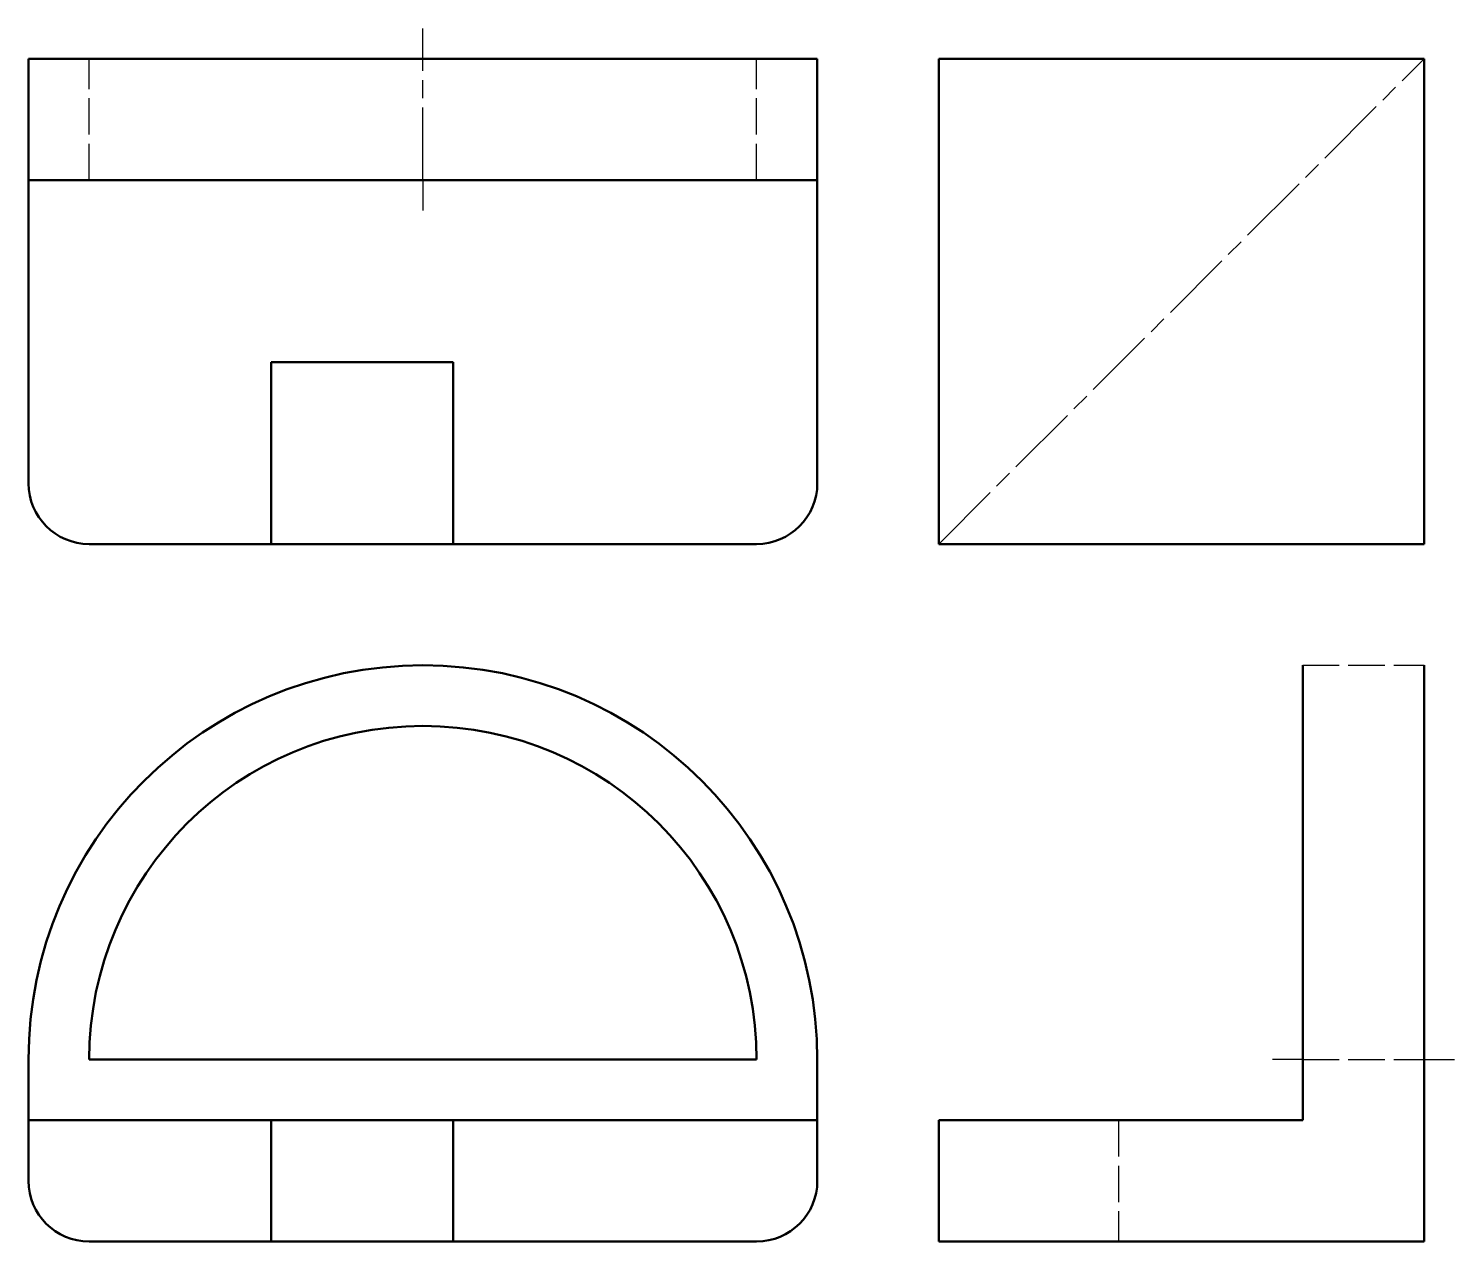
# Model space of a CAD drawing. Header units: millimetres. Extents: x -7 to 228, y 192 to 392.
import ezdxf

# ---------------------------------------------------------------- set-up
doc = ezdxf.new("R2010")
doc.units = ezdxf.units.MM
doc.header["$LTSCALE"] = 0.5
doc.linetypes.add('ACAD_ISO02W100', pattern=[15, 12, -3])
doc.linetypes.add('ACAD_ISO08W100', pattern=[36, 24, -3, 6, -3])
for name, color, linetype, lineweight in [('Center line', 240, 'ACAD_ISO08W100', 25), ('Hidden line', 110, 'ACAD_ISO02W100', 30), ('輪廓線visible line', 7, 'Continuous', 50)]:
    doc.layers.add(name, color=color, linetype=linetype, lineweight=lineweight)

msp = doc.modelspace()

# ---------------------------------------------------------------- linework, layer by layer
at = {"layer": 'Center line'}
for p, q in [((58.12, 387.35), (58.12, 392.35)), ((58.12, 367.35), (58.12, 387.35)), ((143.12, 307.35), (223.12, 387.35)), ((58.12, 367.35), (58.12, 362.35)), ((203.12, 222.35), (198.12, 222.35)), ((223.12, 222.35), (228.12, 222.35))]:
    msp.add_line(p, q, dxfattribs=at)
at = {"layer": 'Hidden line'}
for p, q in [((3.12, 367.35), (3.12, 387.35)), ((113.12, 367.35), (113.12, 387.35)), ((203.12, 287.35), (223.12, 287.35)), ((203.12, 222.35), (223.12, 222.35)), ((172.77, 212.35), (172.77, 192.35))]:
    msp.add_line(p, q, dxfattribs=at)
at = {"layer": '輪廓線visible line'}
for p, q in [((-6.88, 387.35), (123.12, 387.35)), ((-6.88, 317.35), (-6.88, 387.35)), ((123.12, 317.35), (123.12, 387.35)), ((143.12, 387.35), (223.12, 387.35)), ((143.12, 337.35), (143.12, 387.35)), ((223.12, 337.35), (223.12, 387.35)), ((-6.88, 367.35), (123.12, 367.35)), ((33.12, 337.35), (63.12, 337.35)), ((33.12, 307.35), (33.12, 337.35)), ((63.12, 307.35), (63.12, 337.35)), ((143.12, 307.35), (143.12, 337.35)), ((223.12, 307.35), (223.12, 337.35)), ((3.12, 307.35), (113.12, 307.35)), ((143.12, 307.35), (223.12, 307.35)), ((203.12, 212.35), (203.12, 287.35)), ((223.12, 192.35), (223.12, 287.35)), ((-6.88, 212.35), (-6.88, 222.35)), ((3.12, 222.35), (113.12, 222.35)), ((123.12, 212.35), (123.12, 222.35)), ((-6.88, 212.35), (123.12, 212.35)), ((-6.88, 202.35), (-6.88, 212.35)), ((33.12, 192.35), (33.12, 212.35)), ((63.12, 192.35), (63.12, 212.35)), ((123.12, 202.35), (123.12, 212.35)), ((143.12, 192.35), (143.12, 212.35)), ((143.12, 212.35), (203.12, 212.35)), ((3.12, 192.35), (113.12, 192.35)), ((143.12, 192.35), (223.12, 192.35))]:
    msp.add_line(p, q, dxfattribs=at)
for centre, radius, start, end in [((3.12, 317.35), 10, 180, 270), ((113.12, 317.35), 10, 270, 0), ((58.12, 222.35), 65, 0, 180), ((58.12, 222.35), 55, 0, 180), ((3.12, 202.35), 10, 180, 270), ((113.12, 202.35), 10, 270, 0)]:
    msp.add_arc(centre, radius, start, end, dxfattribs=at)

doc.saveas('drawing.dxf')
